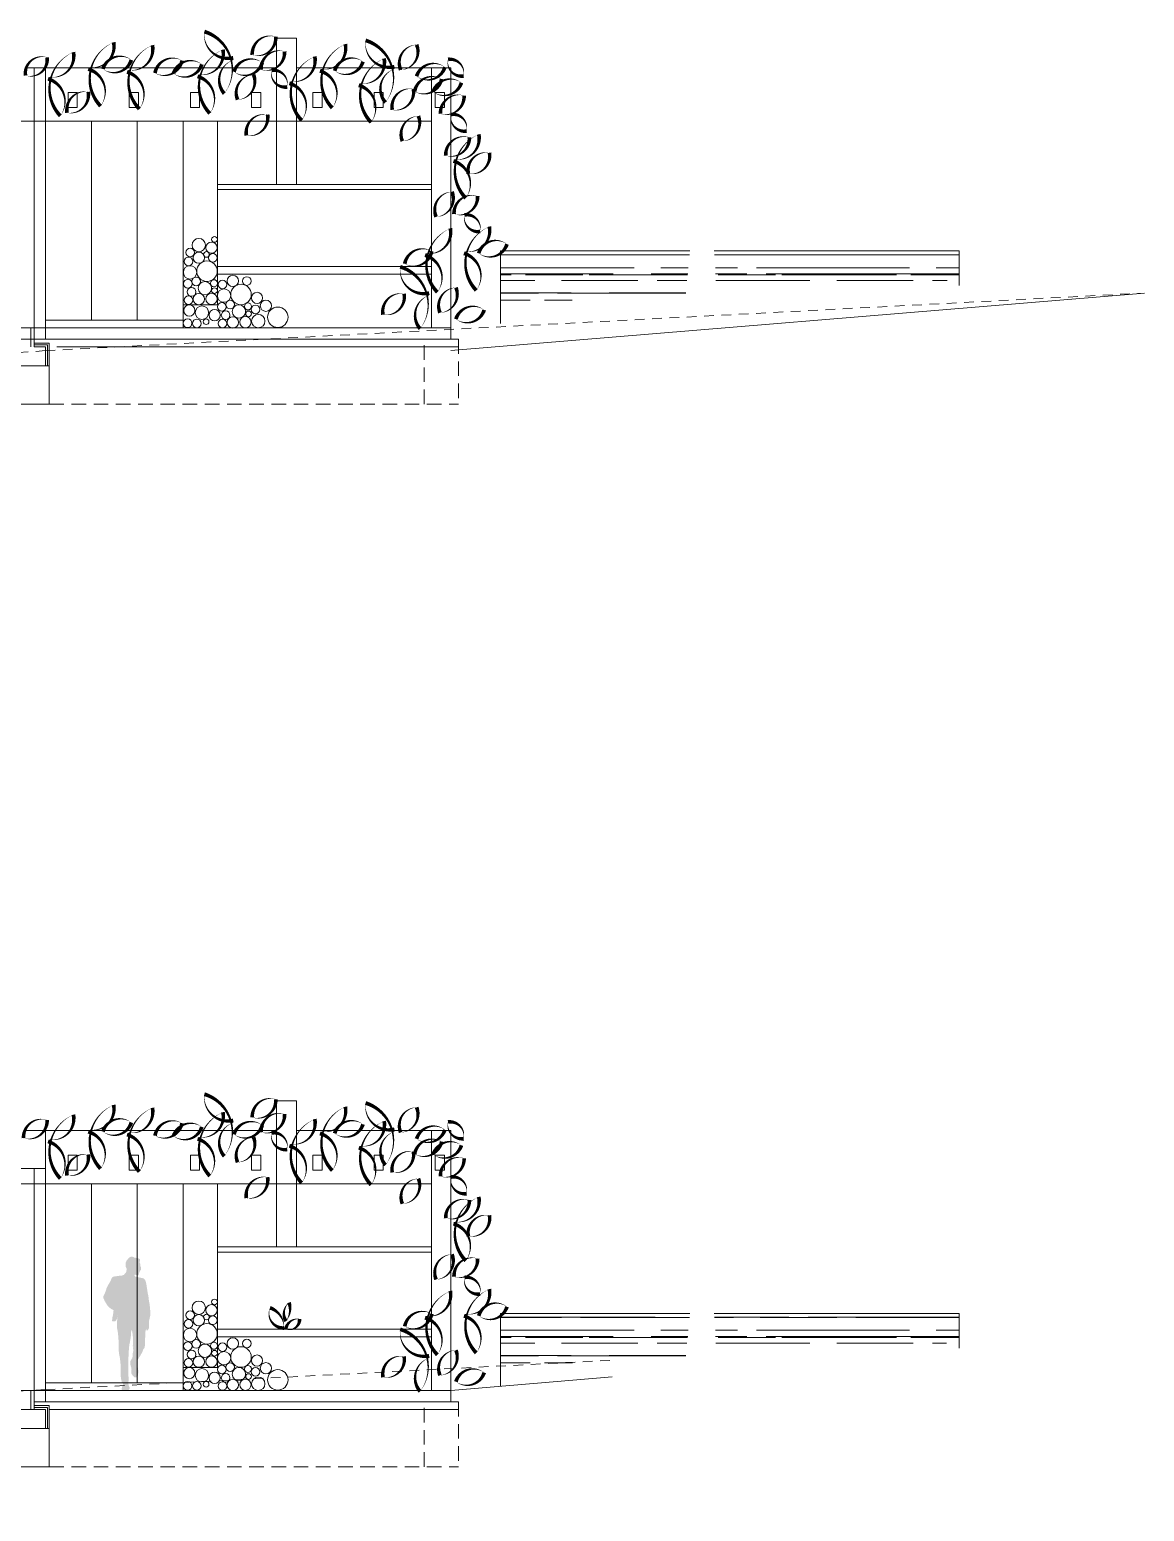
# Model space of a CAD drawing. Header units: metres. Extents: x -183 to 1639, y -350 to 198.
# Drawn here: x 792.34 to 806.92, y -233.02 to -213.64 of the extents above; entities that cross this region are included whole.
import ezdxf

# ---------------------------------------------------------------- set-up
doc = ezdxf.new("R2010")
doc.units = ezdxf.units.M
doc.header["$MEASUREMENT"] = 0
doc.linetypes.add('DASHED', pattern=[19.05, 12.7, -6.35])
doc.linetypes.add('ČÁRKOVANÁ', pattern=[19.05, 12.7, -6.35])
for name, color, linetype in [('dveře', 3, 'Continuous'), ('okna', 4, 'Continuous'), ('SRAFA', 251, 'Continuous'), ('stafaz', 254, 'Continuous'), ('teren', 1, 'Continuous'), ('zariz.predmety', 203, 'Continuous'), ('ZDIVO', 1, 'Continuous')]:
    doc.layers.add(name, color=color, linetype=linetype)
doc.linetypes.add('BATTING', pattern='A,0.00254,-2.54,[134,ltypeshp.shx,S=2.54,R=0,X=-2.54,Y=0],-5.08,[134,ltypeshp.shx,S=2.54,R=180,X=2.54,Y=0],-2.54', length=10.16254)
pattern_1 = [(360, (246.821, 13.5172), (0.55, 0.25), [3.75, -0.5, 1.25, -0.25]), (360, (247.1535, 13.6422), (-0.25, 0.3325), [0.75, -0.0825, 1.5, -0.1875]), (360, (246.946, 13.7297), (1.3, 0.1675), [2, -0.35, 1, -0.25])]
pattern_2 = [(360, (246.821, 27.41366), (0.55, 0.25), [3.75, -0.5, 1.25, -0.25]), (360, (247.1535, 27.53866), (-0.25, 0.3325), [0.75, -0.0825, 1.5, -0.1875]), (360, (246.946, 27.62616), (1.3, 0.1675), [2, -0.35, 1, -0.25])]

msp = doc.modelspace()

# ---------------------------------------------------------------- hatches: boundary and pattern name
at = {"layer": 'SRAFA', "linetype": 'Continuous', "lineweight": 0}
h = msp.add_hatch(dxfattribs=at)
h.set_pattern_fill('AR-RROOF', color=256, scale=0.25, style=0)
h.set_pattern_definition(pattern_2)
h.paths.add_polyline_path([(800.977, -216.535), (798.535, -216.535, -0.051189), (798.499, -216.568), (798.499, -217.23), (800.92, -217.103)])
h = msp.add_hatch(dxfattribs=at)
h.set_pattern_fill('AR-RROOF', color=256, scale=0.25, style=0)
h.set_pattern_definition(pattern_2)
h.paths.add_polyline_path([(804.499, -216.535), (801.295, -216.535), (801.311, -216.763), (801.319, -217.082), (804.499, -216.915)])
h = msp.add_hatch(dxfattribs=at)
h.set_pattern_fill('AR-RROOF', color=256, scale=0.25, style=0)
h.set_pattern_definition(pattern_1)
h.paths.add_polyline_path([(800.977, -230.431), (798.535, -230.431, -0.051189), (798.499, -230.464), (798.499, -231.127), (800.92, -230.999)])
h = msp.add_hatch(dxfattribs=at)
h.set_pattern_fill('AR-RROOF', color=256, scale=0.25, style=0)
h.set_pattern_definition(pattern_1)
h.paths.add_polyline_path([(804.499, -230.431), (801.295, -230.431), (801.311, -230.66), (801.319, -230.978), (804.499, -230.811)])
at = {"layer": 'stafaz', "linetype": 'Continuous', "ltscale": 0.001}
msp.add_hatch(color=256, dxfattribs=at).paths.add_polyline_path([(793.672, -230.647), (793.682, -230.661), (793.684, -230.68), (793.687, -230.695), (793.688, -230.708), (793.69, -230.723), (793.692, -230.738), (793.693, -230.758), (793.693, -230.771), (793.693, -230.785), (793.693, -230.802), (793.694, -230.816), (793.695, -230.83), (793.692, -230.844), (793.69, -230.859), (793.698, -230.872), (793.691, -230.884), (793.692, -230.895), (793.7, -230.911), (793.693, -230.938), (793.69, -230.955), (793.688, -230.969), (793.688, -230.989), (793.686, -231.014), (793.675, -231.03), (793.663, -231.046), (793.659, -231.059), (793.657, -231.079), (793.657, -231.092), (793.66, -231.106), (793.665, -231.122), (793.671, -231.141), (793.674, -231.167), (793.671, -231.192), (793.671, -231.203), (793.672, -231.216), (793.679, -231.231), (793.69, -231.243), (793.702, -231.256), (793.713, -231.267), (793.725, -231.27), (793.738, -231.266), (793.751, -231.262), (793.756, -231.247), (793.76, -231.232), (793.761, -231.216), (793.761, -231.2), (793.762, -231.186), (793.761, -231.172), (793.76, -231.156), (793.757, -231.144), (793.755, -231.132), (793.75, -231.115), (793.747, -231.102), (793.746, -231.083), (793.745, -231.06), (793.755, -231.038), (793.768, -231.02), (793.775, -231.006), (793.783, -230.993), (793.793, -230.977), (793.803, -230.959), (793.809, -230.948), (793.818, -230.929), (793.825, -230.91), (793.831, -230.897), (793.841, -230.888), (793.845, -230.873), (793.849, -230.852), (793.851, -230.839), (793.852, -230.823), (793.852, -230.804), (793.851, -230.781), (793.852, -230.754), (793.854, -230.74), (793.854, -230.725), (793.855, -230.704), (793.856, -230.686), (793.857, -230.664), (793.859, -230.65), (793.87, -230.641), (793.876, -230.662), (793.886, -230.652), (793.895, -230.638), (793.902, -230.624), (793.902, -230.608), (793.902, -230.597), (793.902, -230.581), (793.902, -230.568), (793.902, -230.55), (793.902, -230.537), (793.906, -230.516), (793.91, -230.499), (793.913, -230.485), (793.916, -230.474), (793.918, -230.463), (793.919, -230.446), (793.92, -230.435), (793.92, -230.416), (793.92, -230.404), (793.918, -230.388), (793.917, -230.378), (793.916, -230.363), (793.914, -230.344), (793.912, -230.326), (793.91, -230.312), (793.908, -230.296), (793.905, -230.286), (793.902, -230.266), (793.899, -230.248), (793.898, -230.237), (793.896, -230.217), (793.894, -230.203), (793.891, -230.187), (793.886, -230.168), (793.884, -230.155), (793.882, -230.142), (793.88, -230.126), (793.878, -230.115), (793.876, -230.101), (793.873, -230.085), (793.872, -230.072), (793.869, -230.057), (793.866, -230.042), (793.863, -230.027), (793.859, -230.014), (793.853, -229.997), (793.843, -229.985), (793.831, -229.975), (793.817, -229.97), (793.802, -229.967), (793.786, -229.964), (793.768, -229.961), (793.756, -229.957), (793.74, -229.954), (793.721, -229.95), (793.711, -229.929), (793.723, -229.925), (793.733, -229.929), (793.748, -229.933), (793.761, -229.934), (793.769, -229.922), (793.772, -229.91), (793.774, -229.9), (793.781, -229.888), (793.784, -229.874), (793.796, -229.865), (793.799, -229.851), (793.799, -229.838), (793.796, -229.827), (793.791, -229.816), (793.79, -229.803), (793.79, -229.792), (793.786, -229.78), (793.779, -229.764), (793.784, -229.745), (793.785, -229.733), (793.784, -229.722), (793.773, -229.716), (793.76, -229.711), (793.75, -229.71), (793.743, -229.708), (793.709, -229.701), (793.699, -229.695), (793.686, -229.69), (793.675, -229.69), (793.664, -229.69), (793.651, -229.697), (793.64, -229.707), (793.626, -229.722), (793.611, -229.738), (793.603, -229.755), (793.599, -229.767), (793.597, -229.782), (793.596, -229.794), (793.596, -229.805), (793.597, -229.817), (793.601, -229.829), (793.612, -229.847), (793.609, -229.868), (793.605, -229.882), (793.603, -229.895), (793.592, -229.904), (793.584, -229.915), (793.575, -229.927), (793.559, -229.934), (793.541, -229.937), (793.527, -229.94), (793.515, -229.94), (793.502, -229.941), (793.488, -229.943), (793.475, -229.945), (793.462, -229.947), (793.449, -229.949), (793.436, -229.951), (793.421, -229.961), (793.412, -229.977), (793.403, -229.999), (793.398, -230.01), (793.388, -230.028), (793.377, -230.046), (793.37, -230.059), (793.361, -230.073), (793.353, -230.093), (793.347, -230.105), (793.343, -230.118), (793.339, -230.13), (793.333, -230.149), (793.324, -230.17), (793.317, -230.186), (793.31, -230.2), (793.304, -230.214), (793.304, -230.229), (793.313, -230.246), (793.323, -230.268), (793.332, -230.285), (793.341, -230.298), (793.349, -230.313), (793.357, -230.325), (793.369, -230.34), (793.384, -230.355), (793.398, -230.365), (793.411, -230.374), (793.422, -230.38), (793.439, -230.389), (793.436, -230.423), (793.434, -230.437), (793.431, -230.456), (793.426, -230.475), (793.424, -230.489), (793.422, -230.506), (793.42, -230.518), (793.418, -230.531), (793.43, -230.537), (793.446, -230.536), (793.457, -230.536), (793.471, -230.526), (793.477, -230.515), (793.483, -230.502), (793.49, -230.486), (793.492, -230.473), (793.496, -230.46), (793.493, -230.473), (793.492, -230.483), (793.49, -230.499), (793.488, -230.51), (793.485, -230.528), (793.482, -230.548), (793.482, -230.563), (793.482, -230.575), (793.482, -230.587), (793.482, -230.598), (793.483, -230.613), (793.485, -230.624), (793.489, -230.645), (793.493, -230.664), (793.495, -230.678), (793.497, -230.691), (793.498, -230.705), (793.5, -230.723), (793.502, -230.742), (793.503, -230.762), (793.504, -230.78), (793.504, -230.792), (793.506, -230.804), (793.506, -230.817), (793.506, -230.833), (793.506, -230.853), (793.506, -230.867), (793.506, -230.888), (793.506, -230.907), (793.507, -230.92), (793.508, -230.933), (793.511, -230.954), (793.512, -230.965), (793.515, -230.978), (793.517, -230.989), (793.52, -231.002), (793.522, -231.016), (793.524, -231.029), (793.526, -231.048), (793.528, -231.071), (793.53, -231.088), (793.53, -231.105), (793.531, -231.12), (793.532, -231.135), (793.533, -231.148), (793.534, -231.158), (793.534, -231.179), (793.534, -231.192), (793.534, -231.203), (793.534, -231.224), (793.534, -231.242), (793.534, -231.262), (793.535, -231.274), (793.538, -231.291), (793.541, -231.306), (793.545, -231.32), (793.546, -231.331), (793.557, -231.343), (793.569, -231.359), (793.557, -231.377), (793.55, -231.393), (793.547, -231.407), (793.545, -231.418), (793.548, -231.43), (793.565, -231.437), (793.579, -231.438), (793.589, -231.438), (793.607, -231.438), (793.624, -231.438), (793.636, -231.434), (793.646, -231.422), (793.65, -231.407), (793.644, -231.391), (793.64, -231.379), (793.636, -231.365), (793.63, -231.346), (793.634, -231.324), (793.636, -231.31), (793.636, -231.3), (793.635, -231.288), (793.635, -231.268), (793.634, -231.25), (793.634, -231.233), (793.634, -231.22), (793.634, -231.205), (793.633, -231.186), (793.632, -231.168), (793.632, -231.15), (793.632, -231.128), (793.632, -231.115), (793.632, -231.103), (793.632, -231.083), (793.632, -231.066), (793.632, -231.047), (793.633, -231.028), (793.633, -231.01), (793.635, -230.991), (793.636, -230.977), (793.637, -230.955), (793.637, -230.936), (793.639, -230.912), (793.64, -230.897), (793.641, -230.875), (793.644, -230.857), (793.646, -230.837), (793.653, -230.809), (793.656, -230.789), (793.659, -230.777), (793.66, -230.766), (793.663, -230.752), (793.664, -230.739), (793.666, -230.725), (793.667, -230.713), (793.668, -230.697), (793.669, -230.677), (793.67, -230.665)])

# ---------------------------------------------------------------- linework, layer by layer
at = {"linetype": 'Continuous', "lineweight": 0}
for p, q in [((780.339, -228.538), (792.549, -228.538)), ((792.399, -228.538), (792.399, -228.738))]:
    msp.add_line(p, q, dxfattribs=at)
at = {"layer": 'dveře', "linetype": 'Continuous', "lineweight": 0}
for p, q in [((792.399, -214.841), (792.399, -217.541)), ((792.399, -228.738), (792.399, -231.438))]:
    msp.add_line(p, q, dxfattribs=at)
at = {"layer": 'okna', "linetype": 'Continuous', "lineweight": 0}
for p, q in [((795.572, -215.666), (795.572, -213.753)), ((795.572, -213.753), (795.832, -213.753)), ((795.832, -215.666), (795.832, -213.753)), ((792.549, -214.141), (795.572, -214.141)), ((795.832, -214.141), (797.849, -214.141)), ((797.599, -217.541), (797.599, -214.141)), ((797.849, -217.691), (797.849, -214.141)), ((792.549, -214.841), (792.549, -217.541)), ((792.549, -214.841), (794.349, -214.841)), ((794.799, -214.841), (797.599, -214.841)), ((798.499, -216.535), (798.499, -217.487)), ((800.977, -216.535), (798.499, -216.535)), ((804.499, -216.535), (801.295, -216.535)), ((804.499, -216.535), (804.499, -216.988)), ((794.799, -216.741), (795.33, -216.741)), ((795.33, -216.741), (796.05, -216.741)), ((796.05, -216.741), (797.599, -216.741)), ((794.799, -216.841), (795.23, -216.841)), ((795.23, -216.841), (796.15, -216.841)), ((796.15, -216.841), (797.599, -216.841)), ((792.399, -217.541), (792.399, -217.791)), ((792.549, -217.541), (792.549, -217.691)), ((780.489, -217.691), (792.399, -217.691)), ((792.399, -217.691), (792.699, -217.691)), ((792.599, -217.741), (792.399, -217.741)), ((792.549, -217.791), (792.399, -217.791)), ((792.549, -217.691), (792.699, -217.691)), ((792.549, -217.791), (792.549, -218.041)), ((792.599, -217.741), (792.599, -218.041)), ((792.699, -217.691), (797.849, -217.691)), ((792.699, -217.791), (797.949, -217.791)), ((797.849, -217.691), (797.949, -217.691)), ((797.849, -217.691), (797.949, -217.691)), ((792.049, -218.041), (792.549, -218.041)), ((792.549, -218.041), (792.599, -218.041)), ((792.599, -218.041), (792.599, -218.541)), ((792.009, -218.541), (792.599, -218.541)), ((795.572, -229.562), (795.572, -227.65)), ((795.572, -227.65), (795.832, -227.65)), ((795.832, -229.562), (795.832, -227.65)), ((792.549, -228.038), (795.572, -228.038)), ((795.832, -228.038), (797.849, -228.038)), ((797.599, -231.438), (797.599, -228.038)), ((797.849, -231.588), (797.849, -228.038)), ((792.549, -228.738), (792.549, -231.438)), ((792.549, -228.738), (794.349, -228.738)), ((794.799, -228.738), (797.599, -228.738)), ((798.499, -230.431), (798.499, -231.383)), ((800.977, -230.431), (798.499, -230.431)), ((804.499, -230.431), (801.295, -230.431)), ((804.499, -230.431), (804.499, -230.885)), ((794.799, -230.638), (795.33, -230.638)), ((794.799, -230.738), (795.23, -230.738)), ((795.23, -230.738), (796.15, -230.738)), ((795.33, -230.638), (796.05, -230.638)), ((796.05, -230.638), (797.599, -230.638)), ((796.15, -230.738), (797.599, -230.738)), ((792.399, -231.438), (792.399, -231.688)), ((792.549, -231.438), (792.549, -231.588)), ((792.399, -231.688), (779.864, -231.688)), ((792.399, -231.588), (797.849, -231.588)), ((792.399, -231.638), (792.599, -231.638)), ((792.399, -231.688), (792.549, -231.688)), ((792.549, -231.688), (792.549, -231.938)), ((792.599, -231.638), (792.599, -231.938)), ((792.599, -231.688), (792.599, -232.438)), ((792.599, -231.688), (797.949, -231.688)), ((797.849, -231.588), (797.949, -231.588)), ((792.049, -231.938), (792.549, -231.938)), ((792.549, -231.938), (792.599, -231.938)), ((792.009, -232.438), (792.599, -232.438))]:
    msp.add_line(p, q, dxfattribs=at)
at = {"layer": 'okna', "linetype": 'BATTING', "lineweight": 0, "ltscale": 0.0035}
for p, q in [((792.359, -217.541), (792.359, -217.791)), ((792.359, -231.438), (792.359, -231.688))]:
    msp.add_line(p, q, dxfattribs=at)
at = {"layer": 'okna', "linetype": 'BATTING', "lineweight": 0, "ltscale": 0.0025}
for p, q in [((792.574, -217.766), (792.399, -217.766)), ((792.574, -217.766), (792.574, -218.041)), ((792.399, -231.663), (792.574, -231.663)), ((792.574, -231.663), (792.574, -231.938))]:
    msp.add_line(p, q, dxfattribs=at)
at = {"layer": 'okna', "linetype": 'DASHED', "lineweight": 0, "ltscale": 0.015}
for p, q in [((797.499, -218.541), (797.499, -217.691)), ((797.949, -217.691), (797.949, -218.541)), ((792.599, -218.541), (797.949, -218.541)), ((797.499, -232.438), (797.499, -231.588)), ((797.949, -231.588), (797.949, -232.438)), ((792.599, -232.438), (797.949, -232.438))]:
    msp.add_line(p, q, dxfattribs=at)
at = {"layer": 'okna', "linetype": 'Continuous', "lineweight": 0}
for points in [[(794.799, -214.841), (794.349, -214.841), (794.349, -217.241), (794.799, -217.241)], [(794.799, -215.666), (797.599, -215.666), (797.599, -215.735), (794.799, -215.735)], [(794.799, -228.738), (794.349, -228.738), (794.349, -231.138), (794.799, -231.138)], [(794.799, -229.562), (797.599, -229.562), (797.599, -229.632), (794.799, -229.632)]]:
    msp.add_lwpolyline(points, close=True, dxfattribs=at)
for points in [[(795.669, -230.623, 0, 0, 0.520567), (795.669, -230.623, 0, 0.05, 0.32329), (795.485, -230.358, 0, 0.05, 0.542597), (795.669, -230.623, 0.05, 0.05, 0)], [(795.734, -230.29, 0, 0, 0.520567), (795.734, -230.29, 0, 0.05, 0.374446), (795.694, -230.532, 0, 0.05, 0.250776), (795.734, -230.29, 0.05, 0.05, 0)], [(795.872, -230.504, 0, 0, 0.520567), (795.872, -230.504, 0, 0.05, 0.400108), (795.69, -230.638, 0, 0.05, 0.528517), (795.872, -230.504, 0.05, 0.05, 0)]]:
    msp.add_lwpolyline(points, format="xyseb", close=True, dxfattribs=at)
at = {"layer": 'SRAFA', "linetype": 'Continuous', "lineweight": 0}
for p, q in [((793.149, -214.841), (793.149, -217.441)), ((793.749, -214.841), (793.749, -217.441)), ((794.349, -217.241), (794.349, -217.541)), ((792.549, -217.441), (794.349, -217.441)), ((793.149, -228.738), (793.149, -231.338)), ((793.749, -228.738), (793.749, -231.338)), ((794.349, -231.138), (794.349, -231.438)), ((792.549, -231.338), (794.349, -231.338))]:
    msp.add_line(p, q, dxfattribs=at)
for centre, radius in [((794.554, -216.461), 0.0874), ((794.72, -216.494), 0.0737), ((794.759, -216.386), 0.0372), ((794.42, -216.673), 0.0566), ((794.44, -216.558), 0.0566), ((794.554, -216.625), 0.0737), ((794.654, -216.583), 0.0372), ((794.737, -216.626), 0.0566), ((794.439, -216.817), 0.0874), ((794.661, -216.802), 0.134), ((794.41, -216.965), 0.0566), ((794.46, -217.073), 0.0566), ((794.52, -216.935), 0.0566), ((794.634, -217.024), 0.0874), ((794.752, -216.959), 0.0458), ((794.759, -217.056), 0.0372), ((794.865, -216.977), 0.0566), ((794.999, -216.929), 0.0737), ((795.106, -217.106), 0.134), ((795.181, -216.93), 0.0566), ((794.42, -217.181), 0.0566), ((794.554, -217.167), 0.0737), ((794.72, -217.164), 0.0737), ((794.884, -217.121), 0.0874), ((794.855, -217.269), 0.0566), ((794.964, -217.239), 0.0566), ((795.196, -217.263), 0.0458), ((795.315, -217.151), 0.0737), ((795.431, -217.253), 0.0737), ((794.43, -217.316), 0.0737), ((794.595, -217.344), 0.0874), ((794.761, -217.377), 0.0737), ((794.905, -217.377), 0.0566), ((794.999, -217.471), 0.0737), ((795.078, -217.328), 0.0874), ((795.164, -217.468), 0.0737), ((795.204, -217.36), 0.0372), ((795.296, -217.301), 0.0566), ((795.332, -217.455), 0.0874), ((795.587, -217.404), 0.134), ((794.408, -217.483), 0.0566), ((794.527, -217.484), 0.0566), ((794.65, -217.462), 0.0372), ((794.865, -217.485), 0.0566), ((794.44, -230.454), 0.0566), ((794.554, -230.357), 0.0874), ((794.72, -230.39), 0.0737), ((794.759, -230.282), 0.0372), ((794.42, -230.569), 0.0566), ((794.554, -230.521), 0.0737), ((794.661, -230.698), 0.134), ((794.654, -230.479), 0.0372), ((794.737, -230.522), 0.0566), ((794.439, -230.714), 0.0874), ((794.52, -230.831), 0.0566), ((794.999, -230.825), 0.0737), ((795.181, -230.826), 0.0566), ((794.41, -230.861), 0.0566), ((794.46, -230.97), 0.0566), ((794.634, -230.92), 0.0874), ((794.752, -230.855), 0.0458), ((794.759, -230.953), 0.0372), ((794.884, -231.018), 0.0874), ((794.865, -230.873), 0.0566), ((795.106, -231.002), 0.134), ((795.315, -231.048), 0.0737), ((794.43, -231.212), 0.0737), ((794.42, -231.077), 0.0566), ((794.554, -231.063), 0.0737), ((794.595, -231.241), 0.0874), ((794.72, -231.061), 0.0737), ((794.855, -231.165), 0.0566), ((794.964, -231.135), 0.0566), ((795.078, -231.225), 0.0874), ((795.196, -231.159), 0.0458), ((795.296, -231.197), 0.0566), ((795.431, -231.149), 0.0737), ((795.587, -231.301), 0.134), ((794.408, -231.379), 0.0566), ((794.527, -231.38), 0.0566), ((794.65, -231.358), 0.0372), ((794.761, -231.274), 0.0737), ((794.865, -231.381), 0.0566), ((794.905, -231.274), 0.0566), ((794.999, -231.367), 0.0737), ((795.164, -231.365), 0.0737), ((795.204, -231.257), 0.0372), ((795.332, -231.352), 0.0874)]:
    msp.add_circle(centre, radius, dxfattribs=at)
at = {"layer": 'teren', "linetype": 'ČÁRKOVANÁ', "lineweight": 0, "ltscale": 0.01, "flags": 128}
for points in [[(792.549, -217.841), (806.919, -217.087)], [(792.549, -217.841), (780.314, -218.731), (767.986, -218.92)], [(792.549, -231.428), (799.958, -231.044)], [(792.549, -231.428), (779.689, -232.168), (768.224, -233.02)]]:
    msp.add_lwpolyline(points, dxfattribs=at)
at = {"layer": 'zariz.predmety', "color": 253, "linetype": 'Continuous', "ltscale": 0.001}
for points in [[(794.627, -213.668, 0, 0, 0.520567), (794.627, -213.668, 0, 0.05, 0.520567), (795.004, -214.012, 0, 0.05, 0.520567), (794.997, -214.043, 0, 0.05, 0.520567), (794.887, -214.479, 0, 0.05, 0.520567), (794.627, -213.668, 0.05, 0.05, 0)], [(795.561, -213.735, 0, 0, 0.520567), (795.561, -213.735, 0, 0.05, 0.520567), (795.253, -213.972, 0, 0.05, 0.520567), (795.561, -213.735, 0.05, 0.05, 0)], [(792.743, -214.771, 0, 0, 0.520567), (792.743, -214.771, 0, 0.05, 0.520567), (792.582, -214.286, 0, 0.05, 0.520567), (792.603, -214.263, 0, 0.05, 0.520567), (792.914, -213.937, 0, 0.05, 0.520567), (792.743, -214.771, 0.05, 0.05, 0)], [(793.269, -214.643, 0, 0, 0.520567), (793.269, -214.643, 0, 0.05, 0.520567), (793.108, -214.158, 0, 0.05, 0.520567), (793.129, -214.135, 0, 0.05, 0.520567), (793.44, -213.808, 0, 0.05, 0.520567), (793.269, -214.643, 0.05, 0.05, 0)], [(793.776, -214.681, 0, 0, 0.520567), (793.776, -214.681, 0, 0.05, 0.520567), (793.615, -214.196, 0, 0.05, 0.520567), (793.637, -214.172, 0, 0.05, 0.520567), (793.947, -213.846, 0, 0.05, 0.520567), (793.776, -214.681, 0.05, 0.05, 0)], [(794.698, -214.739, 0, 0, 0.520567), (794.698, -214.739, 0, 0.05, 0.520567), (794.538, -214.254, 0, 0.05, 0.520567), (794.559, -214.23, 0, 0.05, 0.520567), (794.869, -213.904, 0, 0.05, 0.520567), (794.698, -214.739, 0.05, 0.05, 0)], [(795.676, -213.929, 0, 0, 0.520567), (795.676, -213.929, 0, 0.05, 0.520567), (795.368, -214.166, 0, 0.05, 0.520567), (795.676, -213.929, 0.05, 0.05, 0)], [(796.299, -214.667, 0, 0, 0.520567), (796.299, -214.667, 0, 0.05, 0.520567), (796.138, -214.182, 0, 0.05, 0.520567), (796.16, -214.158, 0, 0.05, 0.520567), (796.47, -213.832, 0, 0.05, 0.520567), (796.299, -214.667, 0.05, 0.05, 0)], [(796.735, -213.783, 0, 0, 0.520567), (796.735, -213.783, 0, 0.05, 0.520567), (797.112, -214.128, 0, 0.05, 0.520567), (797.105, -214.159, 0, 0.05, 0.520567), (796.995, -214.595, 0, 0.05, 0.520567), (796.735, -213.783, 0.05, 0.05, 0)], [(797.194, -214.169, 0, 0, 0.520567), (797.194, -214.169, 0, 0.05, 0.520567), (797.402, -213.84, 0, 0.05, 0.520567), (797.194, -214.169, 0.05, 0.05, 0)], [(792.287, -214.242, 0, 0, 0.520567), (792.287, -214.242, 0, 0.05, 0.54808), (792.57, -214.006, 0, 0.05, 0.54808), (792.287, -214.242, 0.05, 0.05, 0)], [(793.3, -214.157, 0, 0, 0.520567), (793.3, -214.157, 0, 0.05, 0.520567), (793.671, -214.039, 0, 0.05, 0.520567), (793.3, -214.157, 0.05, 0.05, 0)], [(794.334, -214.047, 0, 0, 0.520567), (794.334, -214.047, 0, 0.05, 0.520567), (793.981, -214.21, 0, 0.05, 0.520567), (794.334, -214.047, 0.05, 0.05, 0)], [(794.223, -214.215, 0, 0, 0.520567), (794.223, -214.215, 0, 0.05, 0.520567), (794.593, -214.096, 0, 0.05, 0.520567), (794.223, -214.215, 0.05, 0.05, 0)], [(795.014, -214.193, 0, 0, 0.520567), (795.014, -214.193, 0, 0.05, 0.520567), (795.384, -214.075, 0, 0.05, 0.520567), (795.014, -214.193, 0.05, 0.05, 0)], [(795.899, -214.829, 0, 0, 0.520567), (795.899, -214.829, 0, 0.05, 0.520567), (795.738, -214.344, 0, 0.05, 0.520567), (795.76, -214.32, 0, 0.05, 0.520567), (796.07, -213.994, 0, 0.05, 0.520567), (795.899, -214.829, 0.05, 0.05, 0)], [(796.331, -214.181, 0, 0, 0.520567), (796.331, -214.181, 0, 0.05, 0.520567), (796.701, -214.062, 0, 0.05, 0.520567), (796.331, -214.181, 0.05, 0.05, 0)], [(796.806, -214.855, 0, 0, 0.520567), (796.806, -214.855, 0, 0.05, 0.520567), (796.646, -214.37, 0, 0.05, 0.520567), (796.667, -214.346, 0, 0.05, 0.520567), (796.977, -214.02, 0, 0.05, 0.520567), (796.806, -214.855, 0.05, 0.05, 0)], [(797.402, -214.252, 0, 0, 0.520567), (797.402, -214.252, 0, 0.05, 0.520567), (797.772, -214.133, 0, 0.05, 0.520567), (797.402, -214.252, 0.05, 0.05, 0)], [(797.813, -214.032, 0, 0, 0.520567), (797.813, -214.032, 0, 0.05, 0.520567), (798.017, -214.25, 0, 0.05, 0.520567), (797.813, -214.032, 0.05, 0.05, 0)], [(795.061, -214.559, 0, 0, 0.520567), (795.061, -214.559, 0, 0.05, 0.520567), (795.269, -214.231, 0, 0.05, 0.520567), (795.061, -214.559, 0.05, 0.05, 0)], [(795.505, -214.175, 0, 0, 0.520567), (795.505, -214.175, 0, 0.05, 0.520567), (795.71, -214.393, 0, 0.05, 0.520567), (795.505, -214.175, 0.05, 0.05, 0)], [(797.729, -214.288, 0, 0, 0.520567), (797.729, -214.288, 0, 0.05, 0.520567), (797.376, -214.451, 0, 0.05, 0.520567), (797.729, -214.288, 0.05, 0.05, 0)], [(797.618, -214.456, 0, 0, 0.520567), (797.618, -214.456, 0, 0.05, 0.520567), (797.988, -214.337, 0, 0.05, 0.520567), (797.618, -214.456, 0.05, 0.05, 0)], [(793.108, -214.457, 0, 0, 0.520567), (793.108, -214.457, 0, 0.05, 0.520567), (792.831, -214.73, 0, 0.05, 0.520567), (793.108, -214.457, 0.05, 0.05, 0)], [(797.36, -214.419, 0, 0, 0.520567), (797.36, -214.419, 0, 0.05, 0.520567), (797.083, -214.692, 0, 0.05, 0.520567), (797.36, -214.419, 0.05, 0.05, 0)], [(798.023, -214.506, 0, 0, 0.520567), (798.023, -214.506, 0, 0.05, 0.520567), (797.714, -214.743, 0, 0.05, 0.520567), (798.023, -214.506, 0.05, 0.05, 0)], [(795.453, -214.754, 0, 0, 0.520567), (795.453, -214.754, 0, 0.05, 0.520567), (795.176, -215.027, 0, 0.05, 0.520567), (795.453, -214.754, 0.05, 0.05, 0)], [(797.216, -215.101, 0, 0, 0.520567), (797.216, -215.101, 0, 0.05, 0.520567), (797.425, -214.773, 0, 0.05, 0.520567), (797.216, -215.101, 0.05, 0.05, 0)], [(797.852, -214.752, 0, 0, 0.520567), (797.852, -214.752, 0, 0.05, 0.520567), (798.056, -214.97, 0, 0.05, 0.520567), (797.852, -214.752, 0.05, 0.05, 0)], [(797.783, -215.289, 0, 0, 0.520567), (797.783, -215.289, 0, 0.05, 0.520567), (798.092, -215.052, 0, 0.05, 0.520567), (797.783, -215.289, 0.05, 0.05, 0)], [(798.044, -215.846, 0, 0, 0.520567), (798.044, -215.846, 0, 0.05, 0.520567), (797.884, -215.361, 0, 0.05, 0.520567), (797.905, -215.338, 0, 0.05, 0.520567), (798.215, -215.012, 0, 0.05, 0.520567), (798.044, -215.846, 0.05, 0.05, 0)], [(798.355, -215.253, 0, 0, 0.520567), (798.355, -215.253, 0, 0.05, 0.520567), (798.078, -215.526, 0, 0.05, 0.520567), (798.355, -215.253, 0.05, 0.05, 0)], [(797.657, -216.091, 0, 0, 0.520567), (797.657, -216.091, 0, 0.05, 0.520567), (797.865, -215.763, 0, 0.05, 0.520567), (797.657, -216.091, 0.05, 0.05, 0)], [(798.2, -215.819, 0, 0, 0.520567), (798.2, -215.819, 0, 0.05, 0.520567), (797.891, -216.055, 0, 0.05, 0.520567), (798.2, -215.819, 0.05, 0.05, 0)], [(798.029, -216.065, 0, 0, 0.520567), (798.029, -216.065, 0, 0.05, 0.520567), (798.233, -216.283, 0, 0.05, 0.520567), (798.029, -216.065, 0.05, 0.05, 0)], [(797.673, -217.077, 0, 0, 0.520567), (797.673, -217.077, 0, 0.05, 0.520567), (797.512, -216.592, 0, 0.05, 0.520567), (797.533, -216.568, 0, 0.05, 0.520567), (797.843, -216.242, 0, 0.05, 0.520567), (797.673, -217.077, 0.05, 0.05, 0)], [(798.182, -217.053, 0, 0, 0.520567), (798.182, -217.053, 0, 0.05, 0.520567), (798.021, -216.568, 0, 0.05, 0.520567), (798.043, -216.544, 0, 0.05, 0.520567), (798.353, -216.218, 0, 0.05, 0.520567), (798.182, -217.053, 0.05, 0.05, 0)], [(798.214, -216.567, 0, 0, 0.520567), (798.214, -216.567, 0, 0.05, 0.520567), (798.584, -216.448, 0, 0.05, 0.520567), (798.214, -216.567, 0.05, 0.05, 0)], [(797.6, -216.541, 0, 0, 0.520567), (797.6, -216.541, 0, 0.05, 0.520567), (797.247, -216.704, 0, 0.05, 0.520567), (797.6, -216.541, 0.05, 0.05, 0)], [(797.188, -216.744, 0, 0, 0.520567), (797.188, -216.744, 0, 0.05, 0.520567), (797.566, -217.088, 0, 0.05, 0.520567), (797.559, -217.119, 0, 0.05, 0.520567), (797.448, -217.555, 0, 0.05, 0.520567), (797.188, -216.744, 0.05, 0.05, 0)], [(797.708, -217.345, 0, 0, 0.520567), (797.708, -217.345, 0, 0.05, 0.520567), (797.916, -217.016, 0, 0.05, 0.520567), (797.708, -217.345, 0.05, 0.05, 0)], [(797.239, -217.097, 0, 0, 0.520567), (797.239, -217.097, 0, 0.05, 0.520567), (796.962, -217.37, 0, 0.05, 0.520567), (797.239, -217.097, 0.05, 0.05, 0)], [(797.916, -217.428, 0, 0, 0.520567), (797.916, -217.428, 0, 0.05, 0.520567), (798.286, -217.309, 0, 0.05, 0.520567), (797.916, -217.428, 0.05, 0.05, 0)], [(793.269, -228.54, 0, 0, 0.520567), (793.269, -228.54, 0, 0.05, 0.520567), (793.108, -228.055, 0, 0.05, 0.520567), (793.129, -228.031, 0, 0.05, 0.520567), (793.44, -227.705, 0, 0.05, 0.520567), (793.269, -228.54, 0.05, 0.05, 0)], [(794.627, -227.564, 0, 0, 0.520567), (794.627, -227.564, 0, 0.05, 0.520567), (795.004, -227.908, 0, 0.05, 0.520567), (794.997, -227.939, 0, 0.05, 0.520567), (794.887, -228.376, 0, 0.05, 0.520567), (794.627, -227.564, 0.05, 0.05, 0)], [(795.561, -227.631, 0, 0, 0.520567), (795.561, -227.631, 0, 0.05, 0.520567), (795.253, -227.868, 0, 0.05, 0.520567), (795.561, -227.631, 0.05, 0.05, 0)], [(796.735, -227.68, 0, 0, 0.520567), (796.735, -227.68, 0, 0.05, 0.520567), (797.112, -228.024, 0, 0.05, 0.520567), (797.105, -228.055, 0, 0.05, 0.520567), (796.995, -228.491, 0, 0.05, 0.520567), (796.735, -227.68, 0.05, 0.05, 0)], [(792.262, -228.139, 0, 0, 0.520567), (792.262, -228.139, 0, 0.05, 0.520567), (792.57, -227.902, 0, 0.05, 0.520567), (792.262, -228.139, 0.05, 0.05, 0)], [(792.743, -228.668, 0, 0, 0.520567), (792.743, -228.668, 0, 0.05, 0.520567), (792.582, -228.183, 0, 0.05, 0.520567), (792.603, -228.159, 0, 0.05, 0.520567), (792.914, -227.833, 0, 0.05, 0.520567), (792.743, -228.668, 0.05, 0.05, 0)], [(793.3, -228.054, 0, 0, 0.520567), (793.3, -228.054, 0, 0.05, 0.520567), (793.671, -227.935, 0, 0.05, 0.520567), (793.3, -228.054, 0.05, 0.05, 0)], [(793.776, -228.578, 0, 0, 0.520567), (793.776, -228.578, 0, 0.05, 0.520567), (793.615, -228.093, 0, 0.05, 0.520567), (793.637, -228.069, 0, 0.05, 0.520567), (793.947, -227.743, 0, 0.05, 0.520567), (793.776, -228.578, 0.05, 0.05, 0)], [(794.698, -228.635, 0, 0, 0.520567), (794.698, -228.635, 0, 0.05, 0.520567), (794.538, -228.15, 0, 0.05, 0.520567), (794.559, -228.127, 0, 0.05, 0.520567), (794.869, -227.8, 0, 0.05, 0.520567), (794.698, -228.635, 0.05, 0.05, 0)], [(795.676, -227.825, 0, 0, 0.520567), (795.676, -227.825, 0, 0.05, 0.520567), (795.368, -228.062, 0, 0.05, 0.520567), (795.676, -227.825, 0.05, 0.05, 0)], [(795.899, -228.725, 0, 0, 0.520567), (795.899, -228.725, 0, 0.05, 0.520567), (795.738, -228.24, 0, 0.05, 0.520567), (795.76, -228.217, 0, 0.05, 0.520567), (796.07, -227.89, 0, 0.05, 0.520567), (795.899, -228.725, 0.05, 0.05, 0)], [(796.299, -228.563, 0, 0, 0.520567), (796.299, -228.563, 0, 0.05, 0.520567), (796.138, -228.078, 0, 0.05, 0.520567), (796.16, -228.055, 0, 0.05, 0.520567), (796.47, -227.729, 0, 0.05, 0.520567), (796.299, -228.563, 0.05, 0.05, 0)], [(797.194, -228.065, 0, 0, 0.520567), (797.194, -228.065, 0, 0.05, 0.520567), (797.402, -227.737, 0, 0.05, 0.520567), (797.194, -228.065, 0.05, 0.05, 0)], [(794.334, -227.944, 0, 0, 0.520567), (794.334, -227.944, 0, 0.05, 0.520567), (793.981, -228.107, 0, 0.05, 0.520567), (794.334, -227.944, 0.05, 0.05, 0)], [(794.223, -228.111, 0, 0, 0.520567), (794.223, -228.111, 0, 0.05, 0.520567), (794.593, -227.993, 0, 0.05, 0.520567), (794.223, -228.111, 0.05, 0.05, 0)], [(795.014, -228.09, 0, 0, 0.520567), (795.014, -228.09, 0, 0.05, 0.520567), (795.384, -227.971, 0, 0.05, 0.520567), (795.014, -228.09, 0.05, 0.05, 0)], [(795.505, -228.071, 0, 0, 0.520567), (795.505, -228.071, 0, 0.05, 0.520567), (795.71, -228.289, 0, 0.05, 0.520567), (795.505, -228.071, 0.05, 0.05, 0)], [(796.331, -228.077, 0, 0, 0.520567), (796.331, -228.077, 0, 0.05, 0.520567), (796.701, -227.959, 0, 0.05, 0.520567), (796.331, -228.077, 0.05, 0.05, 0)], [(796.806, -228.751, 0, 0, 0.520567), (796.806, -228.751, 0, 0.05, 0.520567), (796.646, -228.266, 0, 0.05, 0.520567), (796.667, -228.242, 0, 0.05, 0.520567), (796.977, -227.916, 0, 0.05, 0.520567), (796.806, -228.751, 0.05, 0.05, 0)], [(797.402, -228.148, 0, 0, 0.520567), (797.402, -228.148, 0, 0.05, 0.520567), (797.772, -228.03, 0, 0.05, 0.520567), (797.402, -228.148, 0.05, 0.05, 0)], [(797.813, -227.928, 0, 0, 0.520567), (797.813, -227.928, 0, 0.05, 0.520567), (798.017, -228.146, 0, 0.05, 0.520567), (797.813, -227.928, 0.05, 0.05, 0)], [(795.061, -228.456, 0, 0, 0.520567), (795.061, -228.456, 0, 0.05, 0.520567), (795.269, -228.127, 0, 0.05, 0.520567), (795.061, -228.456, 0.05, 0.05, 0)], [(797.729, -228.184, 0, 0, 0.520567), (797.729, -228.184, 0, 0.05, 0.520567), (797.376, -228.347, 0, 0.05, 0.520567), (797.729, -228.184, 0.05, 0.05, 0)], [(797.618, -228.352, 0, 0, 0.520567), (797.618, -228.352, 0, 0.05, 0.520567), (797.988, -228.234, 0, 0.05, 0.520567), (797.618, -228.352, 0.05, 0.05, 0)], [(793.108, -228.354, 0, 0, 0.520567), (793.108, -228.354, 0, 0.05, 0.520567), (792.831, -228.627, 0, 0.05, 0.520567), (793.108, -228.354, 0.05, 0.05, 0)], [(797.36, -228.315, 0, 0, 0.520567), (797.36, -228.315, 0, 0.05, 0.520567), (797.083, -228.588, 0, 0.05, 0.520567), (797.36, -228.315, 0.05, 0.05, 0)], [(798.023, -228.403, 0, 0, 0.520567), (798.023, -228.403, 0, 0.05, 0.520567), (797.714, -228.639, 0, 0.05, 0.520567), (798.023, -228.403, 0.05, 0.05, 0)], [(795.453, -228.65, 0, 0, 0.520567), (795.453, -228.65, 0, 0.05, 0.520567), (795.176, -228.923, 0, 0.05, 0.520567), (795.453, -228.65, 0.05, 0.05, 0)], [(797.216, -228.998, 0, 0, 0.520567), (797.216, -228.998, 0, 0.05, 0.520567), (797.425, -228.669, 0, 0.05, 0.520567), (797.216, -228.998, 0.05, 0.05, 0)], [(797.852, -228.648, 0, 0, 0.520567), (797.852, -228.648, 0, 0.05, 0.520567), (798.056, -228.866, 0, 0.05, 0.520567), (797.852, -228.648, 0.05, 0.05, 0)], [(797.783, -229.186, 0, 0, 0.520567), (797.783, -229.186, 0, 0.05, 0.520567), (798.092, -228.949, 0, 0.05, 0.520567), (797.783, -229.186, 0.05, 0.05, 0)], [(798.044, -229.743, 0, 0, 0.520567), (798.044, -229.743, 0, 0.05, 0.520567), (797.884, -229.258, 0, 0.05, 0.520567), (797.905, -229.234, 0, 0.05, 0.520567), (798.215, -228.908, 0, 0.05, 0.520567), (798.044, -229.743, 0.05, 0.05, 0)], [(798.355, -229.149, 0, 0, 0.520567), (798.355, -229.149, 0, 0.05, 0.520567), (798.078, -229.422, 0, 0.05, 0.520567), (798.355, -229.149, 0.05, 0.05, 0)], [(797.657, -229.988, 0, 0, 0.520567), (797.657, -229.988, 0, 0.05, 0.520567), (797.865, -229.659, 0, 0.05, 0.520567), (797.657, -229.988, 0.05, 0.05, 0)], [(798.2, -229.715, 0, 0, 0.520567), (798.2, -229.715, 0, 0.05, 0.520567), (797.891, -229.952, 0, 0.05, 0.520567), (798.2, -229.715, 0.05, 0.05, 0)], [(798.029, -229.961, 0, 0, 0.520567), (798.029, -229.961, 0, 0.05, 0.520567), (798.233, -230.179, 0, 0.05, 0.520567), (798.029, -229.961, 0.05, 0.05, 0)], [(797.673, -230.973, 0, 0, 0.520567), (797.673, -230.973, 0, 0.05, 0.520567), (797.512, -230.488, 0, 0.05, 0.520567), (797.533, -230.465, 0, 0.05, 0.520567), (797.843, -230.138, 0, 0.05, 0.520567), (797.673, -230.973, 0.05, 0.05, 0)], [(798.182, -230.949, 0, 0, 0.520567), (798.182, -230.949, 0, 0.05, 0.520567), (798.021, -230.464, 0, 0.05, 0.520567), (798.043, -230.44, 0, 0.05, 0.520567), (798.353, -230.114, 0, 0.05, 0.520567), (798.182, -230.949, 0.05, 0.05, 0)], [(797.6, -230.437, 0, 0, 0.520567), (797.6, -230.437, 0, 0.05, 0.520567), (797.247, -230.601, 0, 0.05, 0.520567), (797.6, -230.437, 0.05, 0.05, 0)], [(798.214, -230.463, 0, 0, 0.520567), (798.214, -230.463, 0, 0.05, 0.520567), (798.584, -230.345, 0, 0.05, 0.520567), (798.214, -230.463, 0.05, 0.05, 0)], [(797.188, -230.64, 0, 0, 0.520567), (797.188, -230.64, 0, 0.05, 0.520567), (797.566, -230.985, 0, 0.05, 0.520567), (797.559, -231.016, 0, 0.05, 0.520567), (797.448, -231.452, 0, 0.05, 0.520567), (797.188, -230.64, 0.05, 0.05, 0)], [(797.239, -230.994, 0, 0, 0.520567), (797.239, -230.994, 0, 0.05, 0.520567), (796.962, -231.267, 0, 0.05, 0.520567), (797.239, -230.994, 0.05, 0.05, 0)], [(797.708, -231.241, 0, 0, 0.520567), (797.708, -231.241, 0, 0.05, 0.520567), (797.916, -230.913, 0, 0.05, 0.520567), (797.708, -231.241, 0.05, 0.05, 0)], [(797.916, -231.324, 0, 0, 0.520567), (797.916, -231.324, 0, 0.05, 0.520567), (798.286, -231.206, 0, 0.05, 0.520567), (797.916, -231.324, 0.05, 0.05, 0)]]:
    msp.add_lwpolyline(points, format="xyseb", close=True, dxfattribs=at)
at = {"layer": 'ZDIVO', "linetype": 'Continuous', "lineweight": 0}
for p, q in [((792.324, -214.141), (792.549, -214.141)), ((792.399, -214.841), (792.399, -214.141)), ((792.549, -214.841), (792.549, -214.141)), ((792.109, -214.841), (792.549, -214.841)), ((797.849, -217.841), (806.919, -217.087)), ((780.389, -217.541), (792.549, -217.541)), ((792.549, -217.541), (797.849, -217.541)), ((792.299, -228.038), (792.549, -228.038)), ((792.549, -228.738), (792.549, -228.038)), ((781.439, -228.738), (792.549, -228.738)), ((797.849, -231.438), (799.958, -231.262)), ((781.339, -231.438), (792.549, -231.438)), ((792.549, -231.438), (797.849, -231.438))]:
    msp.add_line(p, q, dxfattribs=at)
for points in [[(792.965, -214.466), (792.845, -214.466), (792.845, -214.662), (792.965, -214.662)], [(793.765, -214.466), (793.645, -214.466), (793.645, -214.662), (793.765, -214.662)], [(794.565, -214.466), (794.445, -214.466), (794.445, -214.662), (794.565, -214.662)], [(795.365, -214.466), (795.245, -214.466), (795.245, -214.662), (795.365, -214.662)], [(796.165, -214.466), (796.045, -214.466), (796.045, -214.662), (796.165, -214.662)], [(796.965, -214.466), (796.845, -214.466), (796.845, -214.662), (796.965, -214.662)], [(797.765, -214.466), (797.645, -214.466), (797.645, -214.662), (797.765, -214.662)], [(792.965, -228.362), (792.845, -228.362), (792.845, -228.559), (792.965, -228.559)], [(793.765, -228.362), (793.645, -228.362), (793.645, -228.559), (793.765, -228.559)], [(794.565, -228.362), (794.445, -228.362), (794.445, -228.559), (794.565, -228.559)], [(795.365, -228.362), (795.245, -228.362), (795.245, -228.559), (795.365, -228.559)], [(796.165, -228.362), (796.045, -228.362), (796.045, -228.559), (796.165, -228.559)], [(796.965, -228.362), (796.845, -228.362), (796.845, -228.559), (796.965, -228.559)], [(797.765, -228.362), (797.645, -228.362), (797.645, -228.559), (797.765, -228.559)]]:
    msp.add_lwpolyline(points, close=True, dxfattribs=at)

doc.saveas('drawing.dxf')
